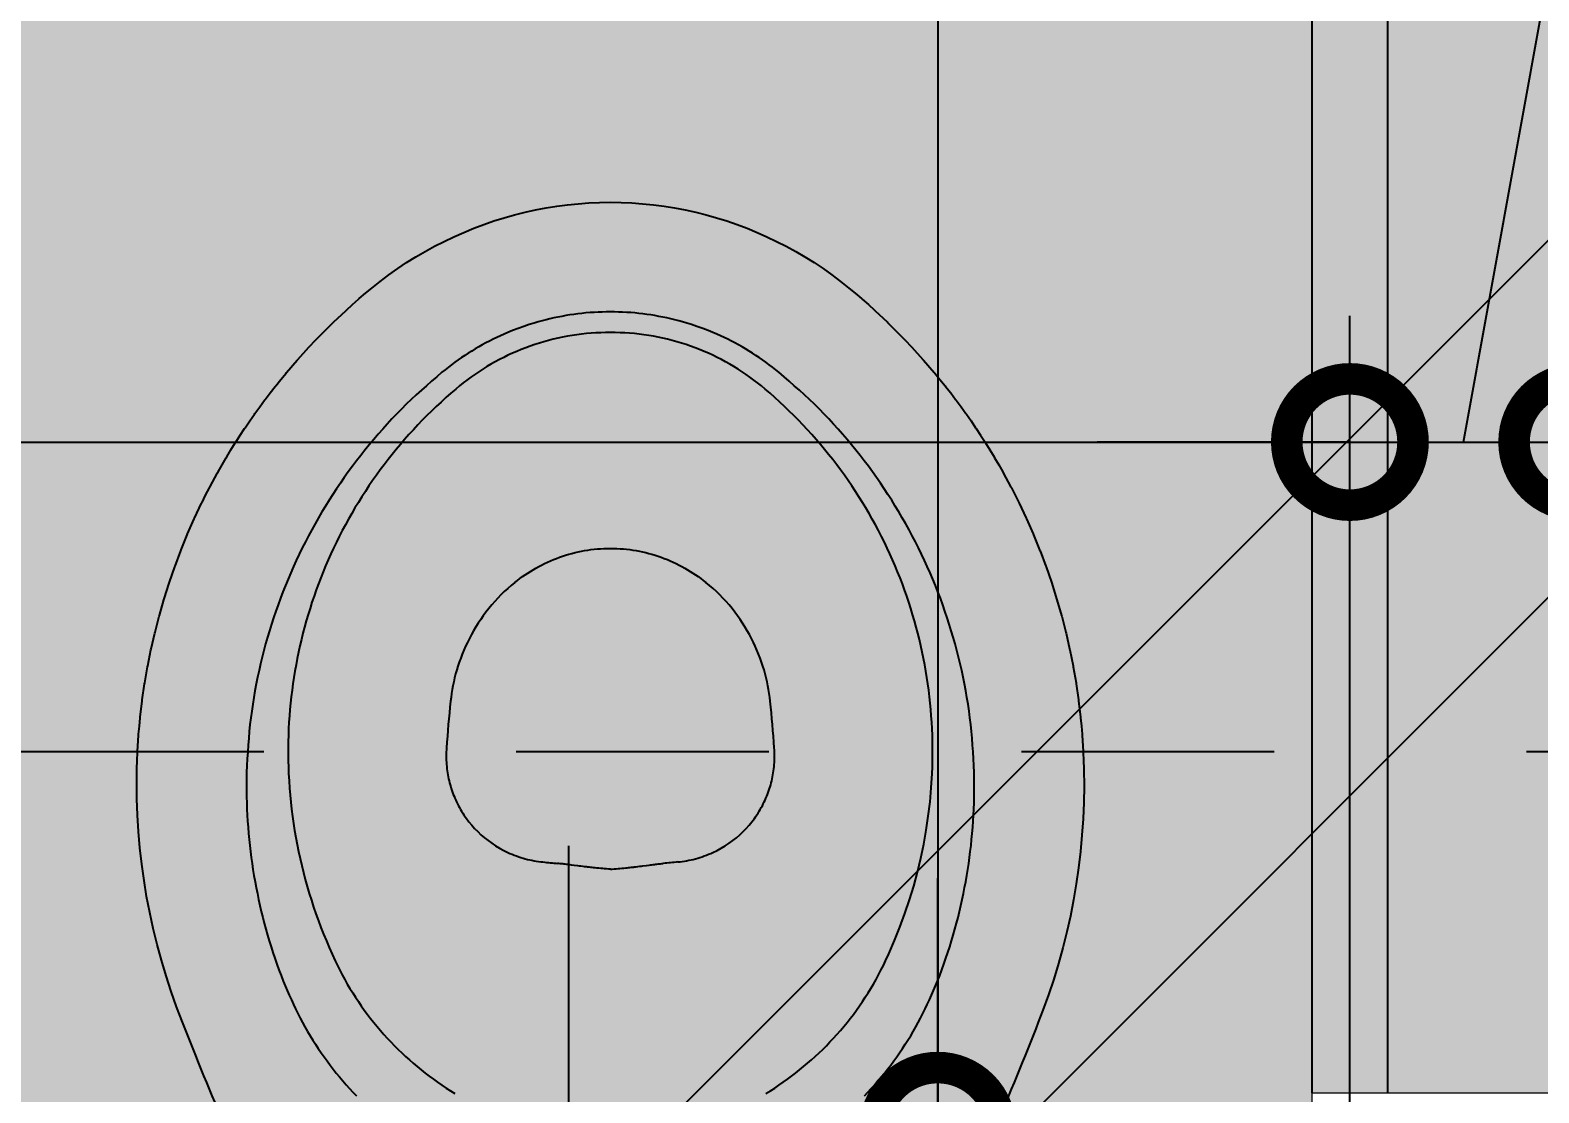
# Model space of a CAD drawing. Header units: metres. Extents: x -41 to 570, y -54 to 184.
# Drawn here: x -6.843 to -6.245, y -1.985 to -1.564 of the extents above; entities that cross this region are included whole.
import ezdxf

# ---------------------------------------------------------------- set-up
doc = ezdxf.new("R2010")
doc.units = ezdxf.units.M
for name, pattern in [('DASHEDX2', [1.5, 1, -0.5]), ('PUC$0$DASHEDX2', [1.5, 1, -0.5]), ('PUC$0$HIDDEN2', [0.1875, 0.125, -0.0625])]:
    doc.linetypes.add(name, pattern=pattern)
for name, color, linetype in [('1', 232, 'DASHEDX2'), ('ARQ-DIM', 2, 'Continuous'), ('PUC$0$ARQ-AUX1', 1, 'Continuous'), ('PUC$0$ARQ-HID', 7, 'Continuous'), ('PUC$0$ARQ-PRJ', 7, 'PUC$0$DASHEDX2')]:
    doc.layers.add(name, color=color, linetype=linetype)
doc.layers.add('PUC$0$ARQ-FORRO', color=9, linetype='Continuous', lineweight=5)
doc.styles.add('Adesa', font='ARIALN.TTF')
doc.dimstyles.new('ADESA 1-0050', dxfattribs={"dimtxt": 0.1, "dimasz": 0.1, "dimexe": 0.05, "dimexo": 0.05, "dimgap": 0.03, "dimtad": 1, "dimdec": 1, "dimlfac": 100, "dimzin": 12, "dimtxsty": 'Adesa', "dimblk": 'DOTSMALL', "dimcen": 1, "dimdle": 0.05, "dimclrd": 1, "dimclre": 1, "dimclrt": 256, "dimazin": 3, "dimtm": 1e-09, "dimtfac": 1, "dimtdec": 1, "dimtmove": 1, "dimatfit": 0, "dimldrblk": 'DOTSMALL', "dimfxl": 0.8, "dimtvp": 2, "dimtolj": 1, "dimtzin": 0, "dimarcsym": 0})

# ---------------------------------------------------------------- blocks, each defined once
blk = doc.blocks.new('PUC$0$ARQ-HID-BACIA CX')
for points in [[(-0.29584, 0.15194, 0.011149), (-0.33812, 0.16943), (-0.34416, 0.17175), (-0.35027, 0.17392), (-0.35642, 0.17593), (-0.36262, 0.17778), (-0.36886, 0.17948), (-0.37514, 0.18101), (-0.38146, 0.18239), (-0.38782, 0.1836), (-0.3942, 0.18465), (-0.40061, 0.18554), (-0.40704, 0.18627), (-0.4135, 0.18683), (-0.41997, 0.18723), (-0.42645, 0.18746), (-0.43294, 0.18753), (-0.43806, 0.18747), (-0.43843, 0.18746), (-0.44165, 0.18736), (-0.44488, 0.18723), (-0.44526, 0.18721), (-0.4517, 0.1868), (-0.45207, 0.18677), (-0.45528, 0.1865), (-0.4585, 0.18619), (-0.45888, 0.18615), (-0.46528, 0.1854), (-0.46566, 0.18535), (-0.47204, 0.18442), (-0.47243, 0.18436), (-0.47878, 0.18326), (-0.47915, 0.18319), (-0.48548, 0.18191), (-0.48586, 0.18183), (-0.49214, 0.18039), (-0.49251, 0.1803), (-0.49875, 0.17869), (-0.49913, 0.17858), (-0.50533, 0.1768), (-0.5057, 0.17669), (-0.51184, 0.17475), (-0.51221, 0.17462), (-0.5183, 0.17251), (-0.51866, 0.17238), (-0.5247, 0.1701), (-0.52506, 0.16996), (-0.53103, 0.16752), (-0.53138, 0.16737), (-0.5373, 0.16477), (-0.53764, 0.16461), (-0.54348, 0.16185), (-0.54381, 0.16169), (-0.54671, 0.16024), (-0.54959, 0.15876), (-0.54991, 0.15859), (-0.55561, 0.15552), (-0.55592, 0.15534), (-0.55874, 0.15374), (-0.56154, 0.15211), (-0.56185, 0.15192), (-0.56462, 0.15025), (-0.56738, 0.14854), (-0.56767, 0.14835), (-0.57041, 0.1466), (-0.57312, 0.14482), (-0.57341, 0.14462), (-0.5761, 0.1428), (-0.57876, 0.14094), (-0.57904, 0.14074), (-0.58168, 0.13884), (-0.58429, 0.13691), (-0.58457, 0.1367), (-0.58716, 0.13474), (-0.58971, 0.13274), (-0.58999, 0.13252), (-0.59252, 0.13049), (-0.59502, 0.12842), (-0.5953, 0.1282), (-0.60022, 0.12397), (-0.60048, 0.12373), (-0.60529, 0.11937), (-0.60554, 0.11913), (-0.6079, 0.1169), (-0.61024, 0.11464), (-0.61049, 0.11439), (-0.61505, 0.10978), (-0.6153, 0.10953), (-0.61974, 0.1048), (-0.61998, 0.10454), (-0.62215, 0.10213), (-0.62429, 0.09969), (-0.62452, 0.09942), (-0.62662, 0.09695), (-0.6287, 0.09446), (-0.63136, 0.09112), (-0.63393, 0.08771), (-0.63639, 0.08422), (-0.63876, 0.08067), (-0.64103, 0.07705), (-0.64319, 0.07337), (-0.64524, 0.06963), (-0.64719, 0.06583), (-0.64903, 0.06198), (-0.65076, 0.05808), (-0.65238, 0.05413), (-0.65388, 0.05014), (-0.65526, 0.04611), (-0.65653, 0.04204), (-0.65769, 0.03793), (-0.65872, 0.0338), (-0.65964, 0.02963), (-0.66043, 0.02544), (-0.66111, 0.02123), (-0.66166, 0.01701), (-0.66209, 0.01277), (-0.6624, 0.00852), (-0.66258, 0.00426), (-0.66264, 0), (-0.66258, -0.00426), (-0.6624, -0.00852), (-0.66209, -0.01277), (-0.66166, -0.01701), (-0.66111, -0.02123), (-0.66043, -0.02544), (-0.65964, -0.02963), (-0.65872, -0.0338), (-0.65769, -0.03793), (-0.65653, -0.04204), (-0.65526, -0.04611), (-0.65388, -0.05014), (-0.65238, -0.05413), (-0.65076, -0.05808), (-0.64903, -0.06198), (-0.64719, -0.06583), (-0.64524, -0.06963), (-0.64319, -0.07337), (-0.64103, -0.07705), (-0.63876, -0.08067), (-0.63639, -0.08422), (-0.63393, -0.08771), (-0.63136, -0.09112), (-0.6287, -0.09446), (-0.62662, -0.09695), (-0.62452, -0.09942), (-0.62429, -0.09969), (-0.62215, -0.10213), (-0.61998, -0.10453), (-0.61974, -0.1048), (-0.6153, -0.10953), (-0.61505, -0.10978), (-0.61049, -0.11439), (-0.61024, -0.11464), (-0.6079, -0.1169), (-0.60554, -0.11913), (-0.60529, -0.11937), (-0.60048, -0.12373), (-0.60022, -0.12397), (-0.5953, -0.1282), (-0.59502, -0.12842), (-0.59252, -0.13049), (-0.58999, -0.13252), (-0.58971, -0.13274), (-0.58716, -0.13474), (-0.58457, -0.1367), (-0.58429, -0.13691), (-0.58168, -0.13884), (-0.57904, -0.14074), (-0.57876, -0.14094), (-0.5761, -0.1428), (-0.57341, -0.14462), (-0.57312, -0.14482), (-0.57041, -0.1466), (-0.56767, -0.14835), (-0.56738, -0.14854), (-0.56462, -0.15025), (-0.56185, -0.15192), (-0.56154, -0.15211), (-0.55874, -0.15374), (-0.55592, -0.15534), (-0.55561, -0.15552), (-0.54991, -0.15859), (-0.54959, -0.15876), (-0.54671, -0.16024), (-0.54381, -0.16169), (-0.54348, -0.16185), (-0.53764, -0.16461), (-0.5373, -0.16477), (-0.53138, -0.16737), (-0.53103, -0.16752), (-0.52506, -0.16996), (-0.5247, -0.1701), (-0.51866, -0.17238), (-0.5183, -0.17251), (-0.51221, -0.17462), (-0.51184, -0.17475), (-0.5057, -0.17669), (-0.50533, -0.1768), (-0.49913, -0.17858), (-0.49875, -0.17869), (-0.49251, -0.1803), (-0.49214, -0.18039), (-0.48586, -0.18183), (-0.48548, -0.18191), (-0.47915, -0.18319), (-0.47878, -0.18326), (-0.47243, -0.18436), (-0.47204, -0.18442), (-0.46566, -0.18535), (-0.46528, -0.1854), (-0.45888, -0.18615), (-0.4585, -0.18619), (-0.45528, -0.1865), (-0.45207, -0.18677), (-0.4517, -0.1868), (-0.44526, -0.18721), (-0.44488, -0.18723), (-0.44165, -0.18736), (-0.43843, -0.18746), (-0.43806, -0.18747), (-0.43155, -0.18753), (-0.42506, -0.18742), (-0.41858, -0.18716), (-0.41211, -0.18672), (-0.40566, -0.18612), (-0.39923, -0.18536), (-0.39282, -0.18444), (-0.38645, -0.18335), (-0.3801, -0.18211), (-0.37379, -0.1807), (-0.36751, -0.17913), (-0.36128, -0.1774), (-0.35509, -0.17551), (-0.34895, -0.17347), (-0.34286, -0.17126), (-0.33812, -0.16942, 0.011149), (-0.29584, -0.15194)], [(-0.5122, 0.03777), (-0.51097, 0.03926), (-0.50976, 0.04065), (-0.50852, 0.042), (-0.50724, 0.04331), (-0.50593, 0.04458), (-0.50459, 0.04581), (-0.50323, 0.047), (-0.50184, 0.04815), (-0.50042, 0.04926), (-0.49898, 0.05033), (-0.49753, 0.05135), (-0.49605, 0.05233), (-0.49455, 0.05328), (-0.49304, 0.05417), (-0.49152, 0.05503), (-0.48999, 0.05584), (-0.48844, 0.05661), (-0.48689, 0.05734), (-0.48534, 0.05802), (-0.48377, 0.05866), (-0.48221, 0.05926), (-0.48064, 0.05982), (-0.47908, 0.06034), (-0.47751, 0.06082), (-0.47595, 0.06126), (-0.47439, 0.06166), (-0.47283, 0.06202), (-0.47128, 0.06234), (-0.46974, 0.06262), (-0.4682, 0.06287), (-0.46667, 0.06309), (-0.46513, 0.06327, -0.008966), (-0.44664, 0.06489, -0.016113), (-0.44358, 0.06501), (-0.4426, 0.065), (-0.44175, 0.06498), (-0.44091, 0.06494), (-0.44008, 0.06488), (-0.43925, 0.06481), (-0.43843, 0.06472), (-0.43762, 0.06461), (-0.43681, 0.06449), (-0.43601, 0.06436), (-0.43521, 0.06421), (-0.43441, 0.06404), (-0.43363, 0.06386), (-0.43284, 0.06367), (-0.43207, 0.06346), (-0.43129, 0.06323), (-0.43052, 0.063), (-0.42976, 0.06274), (-0.429, 0.06247), (-0.42824, 0.06219), (-0.42749, 0.06189), (-0.42674, 0.06157), (-0.426, 0.06124), (-0.42525, 0.0609), (-0.42452, 0.06054), (-0.42378, 0.06016), (-0.42305, 0.05976), (-0.42232, 0.05935), (-0.42159, 0.05892), (-0.42087, 0.05847), (-0.42015, 0.058), (-0.41943, 0.05751), (-0.4187, 0.057), (-0.41736, 0.05598), (-0.41604, 0.0549), (-0.41475, 0.05374), (-0.4135, 0.05252), (-0.41228, 0.05123), (-0.41111, 0.04987), (-0.40999, 0.04845), (-0.40892, 0.04698), (-0.40791, 0.04545), (-0.40696, 0.04387), (-0.40608, 0.04225), (-0.40527, 0.04059), (-0.40489, 0.03975), (-0.40453, 0.0389), (-0.40419, 0.03804), (-0.40387, 0.03718), (-0.40357, 0.03631), (-0.40328, 0.03544), (-0.40302, 0.03457), (-0.40277, 0.0337), (-0.40254, 0.03282), (-0.40234, 0.03195), (-0.40215, 0.03107), (-0.40198, 0.0302), (-0.40183, 0.02933), (-0.4017, 0.02846), (-0.40159, 0.0276), (-0.40149, 0.02671, -0.000598), (-0.40092, 0.02094)], [(-0.39861, 0, 0.006359), (-0.39916, 0.00607), (-0.39919, 0.00636), (-0.39922, 0.00664), (-0.39928, 0.00718), (-0.39931, 0.00746), (-0.39934, 0.00773), (-0.39941, 0.00829), (-0.39944, 0.00857), (-0.3995, 0.00912), (-0.39954, 0.0094), (-0.3996, 0.00997), (-0.39964, 0.01025), (-0.39971, 0.01083), (-0.39982, 0.01169), (-0.39989, 0.01228), (-0.39997, 0.01288), (-0.40016, 0.01436), (-0.40028, 0.01536), (-0.40035, 0.01588), (-0.40041, 0.01639), (-0.40047, 0.01691), (-0.40053, 0.0174), (-0.40059, 0.01789), (-0.40065, 0.01839), (-0.4007, 0.01889), (-0.40076, 0.01939), (-0.40081, 0.0199), (-0.40087, 0.02042), (-0.40092, 0.02094)], [(-0.39861, 0, -0.006359), (-0.39916, -0.00607), (-0.39919, -0.00636), (-0.39922, -0.00664), (-0.39928, -0.00718), (-0.39931, -0.00746), (-0.39934, -0.00773), (-0.39941, -0.00829), (-0.39944, -0.00857), (-0.3995, -0.00912), (-0.39954, -0.0094), (-0.3996, -0.00997), (-0.39964, -0.01025), (-0.39971, -0.01083), (-0.39982, -0.01169), (-0.39989, -0.01228), (-0.39997, -0.01288), (-0.40016, -0.01436), (-0.40028, -0.01536), (-0.40035, -0.01588), (-0.40041, -0.01639), (-0.40047, -0.01691), (-0.40053, -0.0174), (-0.40059, -0.01789), (-0.40065, -0.01839), (-0.4007, -0.01889), (-0.40076, -0.01939), (-0.40081, -0.0199), (-0.40087, -0.02042), (-0.40092, -0.02094)], [(-0.40149, -0.02671, 0.000598), (-0.40092, -0.02094)], [(-0.40149, -0.02671), (-0.40159, -0.0276), (-0.4017, -0.02846), (-0.40183, -0.02933), (-0.40198, -0.0302), (-0.40215, -0.03107), (-0.40234, -0.03195), (-0.40254, -0.03282), (-0.40277, -0.0337), (-0.40302, -0.03457), (-0.40328, -0.03544), (-0.40357, -0.03631), (-0.40387, -0.03718), (-0.40419, -0.03804), (-0.40453, -0.0389), (-0.40489, -0.03975), (-0.40527, -0.04059), (-0.40608, -0.04225), (-0.40696, -0.04387), (-0.40791, -0.04545), (-0.40892, -0.04698), (-0.40999, -0.04845), (-0.41111, -0.04987), (-0.41228, -0.05123), (-0.4135, -0.05252), (-0.41475, -0.05374), (-0.41604, -0.0549), (-0.41736, -0.05598), (-0.4187, -0.057), (-0.41943, -0.05751), (-0.42015, -0.058), (-0.42087, -0.05847), (-0.42159, -0.05892), (-0.42232, -0.05935), (-0.42305, -0.05976), (-0.42378, -0.06016), (-0.42452, -0.06054), (-0.42525, -0.0609), (-0.426, -0.06124), (-0.42674, -0.06157), (-0.42749, -0.06189), (-0.42824, -0.06219), (-0.429, -0.06247), (-0.42976, -0.06274), (-0.43052, -0.063), (-0.43129, -0.06323), (-0.43207, -0.06346), (-0.43284, -0.06367), (-0.43363, -0.06386), (-0.43441, -0.06404), (-0.43521, -0.06421), (-0.43601, -0.06436), (-0.43681, -0.06449), (-0.43762, -0.06461), (-0.43843, -0.06472), (-0.43925, -0.06481), (-0.44008, -0.06488), (-0.44091, -0.06494), (-0.44175, -0.06498), (-0.4426, -0.065), (-0.44358, -0.06501, -0.016113), (-0.44664, -0.06489, -0.008966), (-0.46513, -0.06327), (-0.46667, -0.06309), (-0.4682, -0.06287), (-0.46974, -0.06262), (-0.47128, -0.06234), (-0.47283, -0.06202), (-0.47439, -0.06166), (-0.47595, -0.06126), (-0.47751, -0.06082), (-0.47908, -0.06034), (-0.48064, -0.05982), (-0.48221, -0.05926), (-0.48377, -0.05866), (-0.48534, -0.05802), (-0.48689, -0.05734), (-0.48844, -0.05661), (-0.48999, -0.05584), (-0.49152, -0.05503), (-0.49304, -0.05417), (-0.49455, -0.05328), (-0.49605, -0.05233), (-0.49753, -0.05135), (-0.49898, -0.05033), (-0.50042, -0.04926), (-0.50184, -0.04815), (-0.50323, -0.047), (-0.50459, -0.04581), (-0.50593, -0.04458), (-0.50724, -0.04331), (-0.50852, -0.042), (-0.50976, -0.04065), (-0.51097, -0.03926), (-0.5122, -0.03777)]]:
    blk.add_lwpolyline(points, format="xyb")
for points in [[(-0.30888, -0.10058), (-0.31035, -0.10196), (-0.31183, -0.10331), (-0.31333, -0.10464), (-0.31485, -0.10595), (-0.31639, -0.10724), (-0.31795, -0.10851), (-0.31952, -0.10975), (-0.32112, -0.11097), (-0.32273, -0.11217), (-0.32435, -0.11335), (-0.32599, -0.11451), (-0.32765, -0.11564), (-0.32933, -0.11675), (-0.33102, -0.11783), (-0.33272, -0.11889), (-0.33445, -0.11992), (-0.33619, -0.12092), (-0.33794, -0.12189), (-0.33972, -0.12283), (-0.34151, -0.12374), (-0.34331, -0.12462), (-0.34512, -0.12547), (-0.34695, -0.12631), (-0.34878, -0.12713), (-0.35062, -0.12794), (-0.35246, -0.12874), (-0.3543, -0.12953), (-0.35656, -0.13038), (-0.35882, -0.13123), (-0.36109, -0.13205), (-0.36336, -0.13284), (-0.36565, -0.13361), (-0.36795, -0.13434), (-0.37026, -0.13505), (-0.37257, -0.13573), (-0.37489, -0.13639), (-0.37722, -0.13702), (-0.37956, -0.13763), (-0.3819, -0.13821), (-0.38425, -0.13876), (-0.38661, -0.13928), (-0.38897, -0.13978), (-0.39133, -0.14025), (-0.3937, -0.14069), (-0.39608, -0.14111), (-0.39846, -0.1415), (-0.40085, -0.14186), (-0.40324, -0.1422), (-0.40563, -0.14251), (-0.40803, -0.14279), (-0.41042, -0.14304), (-0.41283, -0.14327), (-0.41523, -0.14347), (-0.41764, -0.14364), (-0.42005, -0.14378), (-0.42246, -0.1439), (-0.42487, -0.14399), (-0.42728, -0.14405), (-0.42969, -0.14408), (-0.4321, -0.14408), (-0.43451, -0.14406), (-0.43693, -0.14403), (-0.43964, -0.14389), (-0.44235, -0.14375), (-0.44506, -0.14359), (-0.44777, -0.14341), (-0.45047, -0.14321), (-0.45318, -0.14297), (-0.45588, -0.1427), (-0.45857, -0.14238), (-0.46126, -0.14202), (-0.46395, -0.14162), (-0.46663, -0.14119), (-0.4693, -0.14071), (-0.47197, -0.14021), (-0.47463, -0.13967), (-0.47728, -0.1391), (-0.47993, -0.13849), (-0.48257, -0.13786), (-0.4852, -0.13719), (-0.48782, -0.13649), (-0.49043, -0.13575), (-0.49304, -0.13498), (-0.49563, -0.13418), (-0.49821, -0.13334), (-0.50078, -0.13247), (-0.50334, -0.13157), (-0.50589, -0.13064), (-0.50843, -0.12967), (-0.51095, -0.12867), (-0.51346, -0.12763), (-0.51596, -0.12657), (-0.51844, -0.12547), (-0.52091, -0.12435), (-0.52336, -0.12319), (-0.5258, -0.122), (-0.52822, -0.12077), (-0.53063, -0.11952), (-0.53302, -0.11824), (-0.5354, -0.11692), (-0.53775, -0.11558), (-0.5401, -0.11421), (-0.54242, -0.1128), (-0.54472, -0.11137), (-0.54701, -0.10991), (-0.54928, -0.10842), (-0.55152, -0.10689), (-0.55375, -0.10534), (-0.55596, -0.10377), (-0.55814, -0.10216), (-0.56031, -0.10052), (-0.56246, -0.09886), (-0.56458, -0.09717), (-0.56668, -0.09546), (-0.56876, -0.09372), (-0.57083, -0.09195), (-0.57286, -0.09016), (-0.57488, -0.08834), (-0.57687, -0.0865), (-0.57884, -0.08463), (-0.58078, -0.08273), (-0.58268, -0.0808), (-0.58456, -0.07884), (-0.58641, -0.07685), (-0.58823, -0.07485), (-0.59003, -0.07282), (-0.59182, -0.07079), (-0.59359, -0.06875), (-0.59537, -0.0667), (-0.59636, -0.06544), (-0.59736, -0.06416), (-0.59835, -0.06288), (-0.59931, -0.06159), (-0.60025, -0.06028), (-0.60116, -0.05896), (-0.60206, -0.05762), (-0.60292, -0.05627), (-0.60377, -0.05491), (-0.6046, -0.05353), (-0.60541, -0.05214), (-0.6062, -0.05074), (-0.60696, -0.04933), (-0.60771, -0.04791), (-0.60843, -0.04647), (-0.60913, -0.04502), (-0.60981, -0.04357), (-0.61046, -0.0421), (-0.61112, -0.04055), (-0.61187, -0.03871), (-0.6127, -0.03657), (-0.61351, -0.03429), (-0.61424, -0.0321), (-0.61483, -0.03021), (-0.6153, -0.02859), (-0.61573, -0.02704), (-0.61613, -0.02548), (-0.61651, -0.02392), (-0.61686, -0.02236), (-0.61719, -0.02078), (-0.6175, -0.01921), (-0.61778, -0.01763), (-0.61804, -0.01604), (-0.61827, -0.01445), (-0.61848, -0.01286), (-0.61867, -0.01126), (-0.61883, -0.00966), (-0.61896, -0.00806), (-0.61907, -0.00646), (-0.61914, -0.00485), (-0.6192, -0.00323), (-0.61924, -0.00161), (-0.61927, 0), (-0.61924, 0.00161), (-0.6192, 0.00323), (-0.61914, 0.00485), (-0.61907, 0.00646), (-0.61896, 0.00806), (-0.61883, 0.00966), (-0.61867, 0.01126), (-0.61848, 0.01286), (-0.61827, 0.01445), (-0.61804, 0.01604), (-0.61778, 0.01763), (-0.6175, 0.01921), (-0.61719, 0.02078), (-0.61686, 0.02236), (-0.61651, 0.02392), (-0.61613, 0.02548), (-0.61573, 0.02704), (-0.6153, 0.02859), (-0.61483, 0.03021), (-0.61424, 0.0321), (-0.61351, 0.03429), (-0.6127, 0.03657), (-0.61187, 0.03871), (-0.61112, 0.04055), (-0.61046, 0.0421), (-0.60981, 0.04357), (-0.60913, 0.04502), (-0.60843, 0.04647), (-0.60771, 0.04791), (-0.60696, 0.04933), (-0.6062, 0.05074), (-0.60541, 0.05214), (-0.6046, 0.05353), (-0.60377, 0.05491), (-0.60292, 0.05627), (-0.60206, 0.05762), (-0.60116, 0.05896), (-0.60025, 0.06028), (-0.59931, 0.06159), (-0.59835, 0.06288), (-0.59736, 0.06416), (-0.59636, 0.06544), (-0.59537, 0.0667), (-0.59359, 0.06875), (-0.59182, 0.07079), (-0.59003, 0.07282), (-0.58823, 0.07485), (-0.58641, 0.07685), (-0.58456, 0.07884), (-0.58268, 0.0808), (-0.58078, 0.08273), (-0.57884, 0.08463), (-0.57687, 0.0865), (-0.57488, 0.08834), (-0.57286, 0.09016), (-0.57083, 0.09195), (-0.56876, 0.09372), (-0.56668, 0.09546), (-0.56458, 0.09717), (-0.56246, 0.09886), (-0.56031, 0.10052), (-0.55814, 0.10216), (-0.55596, 0.10377), (-0.55375, 0.10534), (-0.55152, 0.10689), (-0.54928, 0.10842), (-0.54701, 0.10991), (-0.54472, 0.11137), (-0.54242, 0.1128), (-0.5401, 0.11421), (-0.53775, 0.11558), (-0.5354, 0.11692), (-0.53302, 0.11824), (-0.53063, 0.11952), (-0.52822, 0.12077), (-0.5258, 0.122), (-0.52336, 0.12319), (-0.52091, 0.12435), (-0.51844, 0.12547), (-0.51596, 0.12657), (-0.51346, 0.12763), (-0.51095, 0.12867), (-0.50843, 0.12967), (-0.50589, 0.13064), (-0.50334, 0.13157), (-0.50078, 0.13247), (-0.49821, 0.13334), (-0.49563, 0.13418), (-0.49304, 0.13498), (-0.49043, 0.13575), (-0.48782, 0.13649), (-0.4852, 0.13719), (-0.48257, 0.13786), (-0.47993, 0.13849), (-0.47728, 0.1391), (-0.47463, 0.13967), (-0.47197, 0.14021), (-0.4693, 0.14071), (-0.46663, 0.14119), (-0.46395, 0.14162), (-0.46126, 0.14202), (-0.45857, 0.14238), (-0.45588, 0.1427), (-0.45318, 0.14297), (-0.45047, 0.14321), (-0.44777, 0.14341), (-0.44506, 0.14359), (-0.44235, 0.14375), (-0.43964, 0.14389), (-0.43693, 0.14403), (-0.43451, 0.14406), (-0.4321, 0.14408), (-0.42969, 0.14408), (-0.42728, 0.14405), (-0.42487, 0.14399), (-0.42246, 0.1439), (-0.42005, 0.14378), (-0.41764, 0.14364), (-0.41523, 0.14347), (-0.41283, 0.14327), (-0.41042, 0.14304), (-0.40803, 0.14279), (-0.40563, 0.14251), (-0.40324, 0.1422), (-0.40085, 0.14186), (-0.39846, 0.1415), (-0.39608, 0.14111), (-0.3937, 0.14069), (-0.39133, 0.14025), (-0.38897, 0.13978), (-0.38661, 0.13928), (-0.38425, 0.13876), (-0.3819, 0.13821), (-0.37956, 0.13763), (-0.37722, 0.13702), (-0.37489, 0.13639), (-0.37257, 0.13573), (-0.37026, 0.13505), (-0.36795, 0.13434), (-0.36565, 0.13361), (-0.36336, 0.13284), (-0.36109, 0.13205), (-0.35882, 0.13123), (-0.35656, 0.13038), (-0.3543, 0.12953), (-0.35246, 0.12874), (-0.35062, 0.12794), (-0.34878, 0.12713), (-0.34695, 0.12631), (-0.34512, 0.12547), (-0.34331, 0.12462), (-0.34151, 0.12374), (-0.33972, 0.12283), (-0.33794, 0.12189), (-0.33619, 0.12092), (-0.33445, 0.11992), (-0.33272, 0.11889), (-0.33102, 0.11783), (-0.32933, 0.11675), (-0.32765, 0.11564), (-0.32599, 0.11451), (-0.32435, 0.11335), (-0.32273, 0.11217), (-0.32112, 0.11097), (-0.31952, 0.10975), (-0.31795, 0.10851), (-0.31639, 0.10724), (-0.31485, 0.10595), (-0.31333, 0.10464), (-0.31183, 0.10331), (-0.31035, 0.10196), (-0.30888, 0.10058)], [(-0.30985, -0.06161), (-0.31092, -0.06334), (-0.31201, -0.06505), (-0.31314, -0.06674), (-0.31429, -0.06842), (-0.31547, -0.07008), (-0.31668, -0.07172), (-0.31792, -0.07333), (-0.31918, -0.07493), (-0.32047, -0.07651), (-0.32179, -0.07807), (-0.32313, -0.0796), (-0.3245, -0.08112), (-0.32589, -0.08261), (-0.32732, -0.08408), (-0.32876, -0.08552), (-0.33023, -0.08694), (-0.33173, -0.08834), (-0.33324, -0.08972), (-0.33479, -0.09107), (-0.33635, -0.09239), (-0.33794, -0.09369), (-0.33955, -0.09496), (-0.34118, -0.09621), (-0.34284, -0.09743), (-0.34451, -0.09862), (-0.34621, -0.09978), (-0.34792, -0.10092), (-0.34966, -0.10203), (-0.35142, -0.10311), (-0.35319, -0.10416), (-0.35499, -0.10518), (-0.3568, -0.10617), (-0.35863, -0.10713), (-0.36048, -0.10807), (-0.36234, -0.10897), (-0.36513, -0.11024), (-0.3704, -0.11253), (-0.37573, -0.11465), (-0.3811, -0.11662), (-0.38652, -0.11843), (-0.39198, -0.12008), (-0.39747, -0.12156), (-0.40299, -0.12289), (-0.40854, -0.12405), (-0.4141, -0.12505), (-0.41969, -0.12588), (-0.42529, -0.12655), (-0.43089, -0.12705), (-0.4365, -0.12739), (-0.43904, -0.12749), (-0.44157, -0.12756), (-0.44411, -0.12759), (-0.44664, -0.12759), (-0.44918, -0.12756), (-0.45172, -0.12749), (-0.45426, -0.12738), (-0.4568, -0.12725), (-0.45934, -0.12707), (-0.46187, -0.12687), (-0.46441, -0.12663), (-0.46694, -0.12636), (-0.46947, -0.12605), (-0.472, -0.12571), (-0.47452, -0.12533), (-0.47704, -0.12492), (-0.47955, -0.12447), (-0.48206, -0.12399), (-0.48456, -0.12348), (-0.48706, -0.12293), (-0.48955, -0.12235), (-0.49203, -0.12174), (-0.49451, -0.12109), (-0.49697, -0.1204), (-0.49943, -0.11968), (-0.50188, -0.11893), (-0.50432, -0.11815), (-0.50675, -0.11733), (-0.50917, -0.11648), (-0.51157, -0.11559), (-0.51397, -0.11467), (-0.51635, -0.11372), (-0.51872, -0.11274), (-0.52108, -0.11172), (-0.52343, -0.11067), (-0.52576, -0.10959), (-0.52808, -0.10847), (-0.53038, -0.10732), (-0.53266, -0.10615), (-0.53493, -0.10493), (-0.53719, -0.10369), (-0.53943, -0.10242), (-0.54165, -0.10112), (-0.54385, -0.09978), (-0.54604, -0.09841), (-0.5482, -0.09702), (-0.55035, -0.09559), (-0.55248, -0.09414), (-0.55459, -0.09265), (-0.55668, -0.09114), (-0.55875, -0.0896), (-0.56079, -0.08802), (-0.56282, -0.08642), (-0.56482, -0.0848), (-0.5668, -0.08314), (-0.56876, -0.08146), (-0.5707, -0.07975), (-0.57261, -0.07801), (-0.5745, -0.07625), (-0.57637, -0.07446), (-0.57821, -0.07265), (-0.58003, -0.07081), (-0.58182, -0.06894), (-0.58359, -0.06705), (-0.58533, -0.06514), (-0.58704, -0.0632), (-0.58873, -0.06124), (-0.58995, -0.05979), (-0.59113, -0.0583), (-0.59229, -0.0568), (-0.59341, -0.05526), (-0.5945, -0.05371), (-0.59557, -0.05213), (-0.5966, -0.05054), (-0.59759, -0.04892), (-0.59856, -0.04728), (-0.59949, -0.04562), (-0.60038, -0.04395), (-0.60125, -0.04225), (-0.60208, -0.04054), (-0.60287, -0.03881), (-0.60363, -0.03707), (-0.60435, -0.03531), (-0.60504, -0.03353), (-0.60569, -0.03175), (-0.60631, -0.02994), (-0.60689, -0.02813), (-0.60743, -0.02631), (-0.60794, -0.02447), (-0.60841, -0.02263), (-0.60884, -0.02077), (-0.60923, -0.01891), (-0.60959, -0.01704), (-0.60991, -0.01517), (-0.61019, -0.01328), (-0.61044, -0.0114), (-0.61065, -0.0095), (-0.61082, -0.00761), (-0.61095, -0.00571), (-0.61104, -0.00381), (-0.6111, -0.0019), (-0.61112, 0), (-0.6111, 0.0019), (-0.61104, 0.00381), (-0.61095, 0.00571), (-0.61082, 0.00761), (-0.61065, 0.0095), (-0.61044, 0.0114), (-0.61019, 0.01328), (-0.60991, 0.01517), (-0.60959, 0.01704), (-0.60923, 0.01891), (-0.60884, 0.02078), (-0.60841, 0.02263), (-0.60794, 0.02447), (-0.60743, 0.02631), (-0.60689, 0.02813), (-0.60631, 0.02994), (-0.60569, 0.03175), (-0.60504, 0.03353), (-0.60435, 0.03531), (-0.60363, 0.03707), (-0.60287, 0.03881), (-0.60208, 0.04054), (-0.60125, 0.04225), (-0.60038, 0.04395), (-0.59949, 0.04562), (-0.59856, 0.04728), (-0.59759, 0.04892), (-0.5966, 0.05054), (-0.59557, 0.05213), (-0.5945, 0.05371), (-0.59341, 0.05526), (-0.59229, 0.0568), (-0.59113, 0.0583), (-0.58995, 0.05979), (-0.58873, 0.06124), (-0.58704, 0.0632), (-0.58533, 0.06514), (-0.58359, 0.06705), (-0.58182, 0.06894), (-0.58003, 0.07081), (-0.57821, 0.07265), (-0.57637, 0.07446), (-0.5745, 0.07625), (-0.57261, 0.07801), (-0.5707, 0.07975), (-0.56876, 0.08146), (-0.5668, 0.08314), (-0.56482, 0.0848), (-0.56282, 0.08642), (-0.56079, 0.08802), (-0.55875, 0.0896), (-0.55668, 0.09114), (-0.55459, 0.09265), (-0.55248, 0.09414), (-0.55035, 0.09559), (-0.5482, 0.09702), (-0.54604, 0.09841), (-0.54385, 0.09978), (-0.54165, 0.10112), (-0.53943, 0.10242), (-0.53719, 0.10369), (-0.53493, 0.10493), (-0.53266, 0.10615), (-0.53038, 0.10732), (-0.52808, 0.10847), (-0.52576, 0.10959), (-0.52343, 0.11067), (-0.52108, 0.11172), (-0.51872, 0.11274), (-0.51635, 0.11372), (-0.51397, 0.11467), (-0.51157, 0.11559), (-0.50917, 0.11648), (-0.50675, 0.11733), (-0.50432, 0.11815), (-0.50188, 0.11893), (-0.49943, 0.11968), (-0.49697, 0.1204), (-0.49451, 0.12109), (-0.49203, 0.12174), (-0.48955, 0.12235), (-0.48706, 0.12293), (-0.48456, 0.12348), (-0.48206, 0.12399), (-0.47955, 0.12447), (-0.47704, 0.12492), (-0.47452, 0.12533), (-0.472, 0.12571), (-0.46947, 0.12605), (-0.46694, 0.12636), (-0.46441, 0.12663), (-0.46187, 0.12687), (-0.45934, 0.12707), (-0.4568, 0.12725), (-0.45426, 0.12738), (-0.45172, 0.12749), (-0.44918, 0.12756), (-0.44664, 0.12759), (-0.44411, 0.12759), (-0.44157, 0.12756), (-0.43904, 0.12749), (-0.4365, 0.12739), (-0.43356, 0.12724), (-0.43075, 0.12704), (-0.42795, 0.12681), (-0.42515, 0.12654), (-0.42234, 0.12622), (-0.41954, 0.12586), (-0.41675, 0.12546), (-0.41396, 0.12502), (-0.41117, 0.12454), (-0.40838, 0.12402), (-0.40561, 0.12346), (-0.40283, 0.12285), (-0.40007, 0.12221), (-0.39731, 0.12152), (-0.39456, 0.1208), (-0.39182, 0.12003), (-0.38908, 0.11922), (-0.38636, 0.11838), (-0.38364, 0.11749), (-0.38094, 0.11656), (-0.37824, 0.1156), (-0.37556, 0.11459), (-0.37289, 0.11354), (-0.37023, 0.11246), (-0.36759, 0.11133), (-0.36496, 0.11017), (-0.36234, 0.10897), (-0.36048, 0.10807), (-0.35863, 0.10713), (-0.3568, 0.10617), (-0.35499, 0.10518), (-0.35319, 0.10416), (-0.35142, 0.10311), (-0.34966, 0.10203), (-0.34792, 0.10092), (-0.34621, 0.09978), (-0.34451, 0.09862), (-0.34284, 0.09743), (-0.34118, 0.09621), (-0.33955, 0.09496), (-0.33794, 0.09369), (-0.33635, 0.09239), (-0.33479, 0.09107), (-0.33324, 0.08972), (-0.33173, 0.08834), (-0.33023, 0.08694), (-0.32876, 0.08552), (-0.32732, 0.08408), (-0.32589, 0.08261), (-0.3245, 0.08112), (-0.32313, 0.0796), (-0.32179, 0.07807), (-0.32047, 0.07651), (-0.31918, 0.07493), (-0.31792, 0.07333), (-0.31668, 0.07172), (-0.31547, 0.07008), (-0.31429, 0.06842), (-0.31314, 0.06674), (-0.31201, 0.06505), (-0.31092, 0.06334), (-0.30985, 0.06161)], [(-0.5122, 0.03778), (-0.51298, 0.03678), (-0.51373, 0.03579), (-0.51446, 0.03478), (-0.51517, 0.03375), (-0.51587, 0.0327), (-0.51654, 0.03164), (-0.5172, 0.03055), (-0.51784, 0.02946), (-0.51845, 0.02834), (-0.51905, 0.02721), (-0.51962, 0.02606), (-0.52017, 0.02491), (-0.52069, 0.02373), (-0.52119, 0.02255), (-0.52167, 0.02135), (-0.52211, 0.02015), (-0.52254, 0.01893), (-0.52293, 0.01771), (-0.5233, 0.01647), (-0.52365, 0.01523), (-0.52396, 0.01399), (-0.52425, 0.01274), (-0.52452, 0.01148), (-0.52475, 0.01022), (-0.52496, 0.00895), (-0.52514, 0.00769), (-0.52529, 0.00642), (-0.52541, 0.00515), (-0.52551, 0.00387), (-0.52558, 0.0026), (-0.52562, 0.00132), (-0.52564, 0), (-0.52562, -0.00132), (-0.52558, -0.0026), (-0.52551, -0.00387), (-0.52541, -0.00515), (-0.52529, -0.00642), (-0.52514, -0.00769), (-0.52496, -0.00895), (-0.52475, -0.01022), (-0.52452, -0.01148), (-0.52425, -0.01274), (-0.52396, -0.01399), (-0.52365, -0.01523), (-0.5233, -0.01647), (-0.52293, -0.01771), (-0.52254, -0.01893), (-0.52211, -0.02015), (-0.52167, -0.02135), (-0.52119, -0.02255), (-0.52069, -0.02373), (-0.52017, -0.02491), (-0.51962, -0.02606), (-0.51905, -0.02721), (-0.51845, -0.02834), (-0.51784, -0.02946), (-0.5172, -0.03055), (-0.51654, -0.03164), (-0.51587, -0.0327), (-0.51517, -0.03375), (-0.51446, -0.03478), (-0.51373, -0.03579), (-0.51298, -0.03678), (-0.5122, -0.03778)]]:
    blk.add_lwpolyline(points)
at = {"ltscale": 0.0005513}
blk.add_lwpolyline([(-0.39861, 0), (-0.3985, 0)], dxfattribs=at)
blk = doc.blocks.new('PUC$0$pl apto tipo 3 puc')
at = {"layer": 'PUC$0$ARQ-AUX1', "elevation": 0.00001}
for points in [[(-6.34404, -1.9838), (-6.34404, -1.0538)], [(-6.31404, -1.9838), (-6.31404, -1.0538)]]:
    blk.add_lwpolyline(points, dxfattribs=at)
at = {"layer": 'PUC$0$ARQ-HID', "lineweight": -2, "extrusion": (0, 0, -1), "zscale": -1, "rotation": 269.9999377319893}
blk.add_blockref('PUC$0$ARQ-HID-BACIA CX', (6.62183, -2.29391, -0.00001), dxfattribs=at)
blk = doc.blocks.new('PUC$0$pl  forro 3')
at = {"layer": 'PUC$0$ARQ-FORRO'}
h = blk.add_hatch(color=256, dxfattribs=at)
h.dxf.hatch_style = 1
h.paths.add_polyline_path([(0, 0), (0, 1.20002), (-1.41114, 1.20003), (-1.41114, 0.88999), (-2.18115, 0.88999), (-2.18115, 0)])
blk.add_lwpolyline([(0, 0), (0, 1.20002), (-1.41114, 1.20003), (-1.41114, 0.88999), (-2.18115, 0.88999), (-2.18115, 0)], close=True, dxfattribs=at)
blk = doc.blocks.new('PUC$0$E3')
for p, q in [((302.21545, -376.06931), (302.31545, -376.06931)), ((302.31545, -376.16931), (302.31545, -376.06931)), ((302.21545, -376.16931), (302.31545, -376.16931))]:
    blk.add_line(p, q)
at = {"linetype": 'PUC$0$HIDDEN2', "ltscale": 0.1}
blk.add_circle((302.25981, -376.07496), 0.00202, dxfattribs=at)
for radius, start, end in [(0.07178, 44.15719, 315.84978), (0.05, 90, 270)]:
    blk.add_arc((302.21545, -376.11931), radius, start, end)
blk.add_arc((302.21545, -376.11931), 0.05, 270, 90, dxfattribs=at)
at = {"linetype": 'PUC$0$HIDDEN2', "ltscale": 0.2}
blk.add_arc((302.21545, -376.11931), 0.07178, 315.84978, 44.15719, dxfattribs=at)
blk = doc.blocks.new('PUC$0$A$Cbb146ebc')
at = {"layer": 'PUC$0$ARQ-PRJ', "ltscale": 50}
for p, q in [((1.12461, 0.21199, 0), (0.23432, -0.67831)), ((1.19501, 0.14097), (0.30503, -0.74902))]:
    blk.add_line(p, q, dxfattribs=at)
at = {"layer": 'PUC$0$ARQ-PRJ', "ltscale": 0.5, "rotation": 224.9999999999999}
blk.add_blockref('PUC$0$E3', (480.88579, -52.01057, 0), dxfattribs=at)
blk = doc.blocks.new('PUC')
at = {"rotation": 180}
blk.add_blockref('PUC$0$pl apto tipo 3 puc', (-0.00904, 0.00119, -0.00001), dxfattribs=at)
blk.add_blockref('PUC$0$A$Cbb146ebc', (5.39003, 1.85004))
at = {"layer": 'PUC$0$ARQ-FORRO'}
blk.add_blockref('PUC$0$pl  forro 3', (7.74614, 1.095, 0), dxfattribs=at)
blk = doc.blocks.new('_DotSmall')
at = {"color": 0, "linetype": 'ByBlock', "const_width": 0.5}
blk.add_lwpolyline([(-0.0625, 0, 1), (0.0625, 0, 1)], format="xyb", close=True, dxfattribs=at)
blk = doc.blocks.new('*D1577')
at = {"layer": 'ARQ-DIM', "color": 1, "lineweight": -2, "transparency": 16777216}
for p, q in [((-6.275, -1.72735), (-6.23386, -1.50024)), ((-6.23386, -1.50024), (-6.11991, -1.50024)), ((-6.32, -2.07), (-6.32, -1.67735)), ((-6.22999, -1.97995), (-6.22999, -1.67735)), ((-6.32, -1.72735), (-6.42, -1.72735)), ((-6.32, -1.72735), (-6.22999, -1.72735)), ((-6.32, -1.72735), (-6.22999, -1.72735)), ((-6.22999, -1.72735), (-6.12999, -1.72735))]:
    blk.add_line(p, q, dxfattribs=at)
at = {"layer": 'Defpoints', "color": 0, "transparency": 16777216}
for p in [(-6.22999, -1.72735), (-6.22999, -2.02995, 0), (-6.32, -2.12)]:
    blk.add_point(p, dxfattribs=at)
at = {"layer": 'ARQ-DIM', "color": 1, "lineweight": -2, "transparency": 16777216, "xscale": 0.1, "yscale": 0.1, "zscale": 0.1}
blk.add_blockref('_DotSmall', (-6.32, -1.72735), dxfattribs=at)
at = {"layer": 'ARQ-DIM', "color": 1, "lineweight": -2, "transparency": 16777216, "xscale": 0.1, "yscale": 0.1, "zscale": 0.1, "rotation": 180}
blk.add_blockref('_DotSmall', (-6.22999, -1.72735), dxfattribs=at)
at = {"layer": 'ARQ-DIM', "transparency": 16777216, "insert": (-6.17689, -1.41918), "char_height": 0.1, "attachment_point": 5, "style": 'Adesa'}
blk.add_mtext('\\A1;9', dxfattribs=at)
blk = doc.blocks.new('*D1578')
at = {"layer": 'ARQ-DIM', "color": 1, "lineweight": -2, "transparency": 16777216}
for p, q in [((-7.76115, -1.98004), (-7.76115, -1.67735)), ((-6.32, -1.98999), (-6.32, -1.67735)), ((-7.81115, -1.72735), (-6.27, -1.72735))]:
    blk.add_line(p, q, dxfattribs=at)
at = {"layer": 'Defpoints', "color": 0, "transparency": 16777216}
for p in [(-6.32, -1.72735), (-7.76115, -2.03004), (-6.32, -2.03999)]:
    blk.add_point(p, dxfattribs=at)
at = {"layer": 'ARQ-DIM', "color": 1, "lineweight": -2, "transparency": 16777216, "xscale": 0.1, "yscale": 0.1, "zscale": 0.1, "rotation": 180}
blk.add_blockref('_DotSmall', (-7.76115, -1.72735), dxfattribs=at)
at = {"layer": 'ARQ-DIM', "color": 1, "lineweight": -2, "transparency": 16777216, "xscale": 0.1, "yscale": 0.1, "zscale": 0.1}
blk.add_blockref('_DotSmall', (-6.32, -1.72735), dxfattribs=at)
at = {"layer": 'ARQ-DIM', "transparency": 16777216, "insert": (-7.04057, -1.64715), "char_height": 0.1, "attachment_point": 5, "style": 'Adesa'}
blk.add_mtext('\\A1;144', dxfattribs=at)
blk = doc.blocks.new('*D1585')
at = {"layer": 'ARQ-DIM', "color": 1, "lineweight": -2, "transparency": 16777216}
for p, q in [((-6.62926, -2.00117), (-6.62926, -1.88722)), ((-6.4832, -1.99999), (-6.4832, -1.89999)), ((-6.44101, -1.99999), (-6.5332, -1.99999)), ((-6.4832, -1.99999), (-6.4832, -2.08999)), ((-6.4832, -1.99999), (-6.4832, -2.08999)), ((-6.4832, -2.04499), (-6.62926, -2.00117)), ((-6.35101, -2.08999), (-6.5332, -2.08999)), ((-6.4832, -2.08999), (-6.4832, -2.18999))]:
    blk.add_line(p, q, dxfattribs=at)
at = {"layer": 'Defpoints', "color": 0, "transparency": 16777216}
for p in [(-6.39101, -1.99999), (-6.4832, -2.08999), (-6.30101, -2.08999)]:
    blk.add_point(p, dxfattribs=at)
at = {"layer": 'ARQ-DIM', "color": 1, "lineweight": -2, "transparency": 16777216, "xscale": 0.1, "yscale": 0.1, "zscale": 0.1}
for p, rotation in [((-6.4832, -1.99999), 270), ((-6.4832, -2.08999), 90)]:
    blk.add_blockref('_DotSmall', p, dxfattribs=dict(at, rotation=rotation))
at = {"layer": 'ARQ-DIM', "transparency": 16777216, "insert": (-6.71031, -1.9442), "char_height": 0.1, "attachment_point": 5, "rotation": 90, "style": 'Adesa'}
blk.add_mtext('\\A1;9', dxfattribs=at)
blk = doc.blocks.new('*D1586')
at = {"layer": 'ARQ-DIM', "color": 1, "lineweight": -2, "transparency": 16777216}
for p, q in [((-6.4832, -0.99033), (-6.4832, -2.04999)), ((-6.4848, -1.04033), (-6.5332, -1.04033)), ((-6.44101, -1.99999), (-6.5332, -1.99999))]:
    blk.add_line(p, q, dxfattribs=at)
at = {"layer": 'Defpoints', "color": 0, "transparency": 16777216}
for p in [(-6.4348, -1.04033, 0.00001), (-6.4832, -1.99999), (-6.39101, -1.99999)]:
    blk.add_point(p, dxfattribs=at)
at = {"layer": 'ARQ-DIM', "color": 1, "lineweight": -2, "transparency": 16777216, "xscale": 0.1, "yscale": 0.1, "zscale": 0.1}
for p, rotation in [((-6.4832, -1.04033), 90), ((-6.4832, -1.99999), 270)]:
    blk.add_blockref('_DotSmall', p, dxfattribs=dict(at, rotation=rotation))
at = {"layer": 'ARQ-DIM', "transparency": 16777216, "insert": (-6.56426, -1.52016), "char_height": 0.1, "attachment_point": 5, "rotation": 90, "style": 'Adesa'}
blk.add_mtext('\\A1;96', dxfattribs=at)
blk = doc.blocks.new('*D1611')
at = {"layer": 'ARQ-DIM', "color": 1, "lineweight": -2, "transparency": 16777216}
for p, q in [((-6.23, -2.07999), (-6.23, -1.67735)), ((-5.54999, -1.98999), (-5.54999, -1.67735)), ((-6.28, -1.72735), (-5.49999, -1.72735))]:
    blk.add_line(p, q, dxfattribs=at)
at = {"layer": 'Defpoints', "color": 0, "transparency": 16777216}
for p in [(-5.54999, -1.72735), (-5.54999, -2.03999, 0.00001), (-6.23, -2.12999)]:
    blk.add_point(p, dxfattribs=at)
at = {"layer": 'ARQ-DIM', "color": 1, "lineweight": -2, "transparency": 16777216, "xscale": 0.1, "yscale": 0.1, "zscale": 0.1, "rotation": 180}
blk.add_blockref('_DotSmall', (-6.23, -1.72735), dxfattribs=at)
at = {"layer": 'ARQ-DIM', "color": 1, "lineweight": -2, "transparency": 16777216, "xscale": 0.1, "yscale": 0.1, "zscale": 0.1}
blk.add_blockref('_DotSmall', (-5.54999, -1.72735), dxfattribs=at)
at = {"layer": 'ARQ-DIM', "transparency": 16777216, "insert": (-5.88999, -1.64629), "char_height": 0.1, "attachment_point": 5, "style": 'Adesa'}
blk.add_mtext('\\A1;68', dxfattribs=at)
blk = doc.blocks.new('est-lo-08-6sa-r00')
at = {"layer": '1'}
blk.add_line((-440.926721, -384.497351), (-643.947549, -469.231142), dxfattribs=at)

msp = doc.modelspace()

# ---------------------------------------------------------------- block references
at = {"rotation": 180}
msp.add_blockref('PUC', (0, 0), dxfattribs=at)
at = {"linetype": 'Continuous', "xscale": 0.01, "yscale": 0.01, "zscale": 0.01, "rotation": 337.346050855639}
msp.add_blockref('est-lo-08-6sa-r00', (0, 0), dxfattribs=at)

# ---------------------------------------------------------------- dimensions: what is measured, and where the dimension line sits
at = {"layer": 'ARQ-DIM'}
for base, p1, p2, picture, middle in [((-6.4832, -1.99999, 0), (-6.4348, -1.04033, 0.00001), (-6.39101, -1.99999, 0), '*D1586', (-6.56426, -1.52016, 0)), ((-6.4832, -2.08999, 0), (-6.39101, -1.99999, 0), (-6.30101, -2.08999, 0), '*D1585', (-6.71031, -1.97117, 0))]:
    dim = msp.add_linear_dim(base=base, p1=p1, p2=p2, angle=90, dimstyle='ADESA 1-0050', dxfattribs=at)
    dim.commit()
    dim.dimension.update_dxf_attribs({"geometry": picture, "text_midpoint": middle})
dim = msp.add_linear_dim(base=(-6.22999, -1.72735), p1=(-6.32, -2.12), p2=(-6.22999, -2.02995, 0), dimstyle='ADESA 1-0050', dxfattribs=at)
dim.commit()
dim.dimension.update_dxf_attribs({"geometry": '*D1577', "text_midpoint": (-6.20386, -1.50024), "dimtype": 160})
dim = msp.add_linear_dim(base=(-6.32, -1.72735, 0), p1=(-7.76115, -2.03004, 0), p2=(-6.32, -2.03999, 0), dimstyle='ADESA 1-0050', override={"dimdec": 0}, dxfattribs=at)
dim.commit()
dim.dimension.update_dxf_attribs({"geometry": '*D1578', "text_midpoint": (-7.04057, -1.64715, 0)})
dim = msp.add_linear_dim(base=(-5.54999, -1.72735, -0.00001), p1=(-6.23, -2.12999, -0.00001), p2=(-5.54999, -2.03999), dimstyle='ADESA 1-0050', dxfattribs=at)
dim.commit()
dim.dimension.update_dxf_attribs({"geometry": '*D1611', "text_midpoint": (-5.88999, -1.64629, -0.00001)})

doc.saveas('drawing.dxf')
